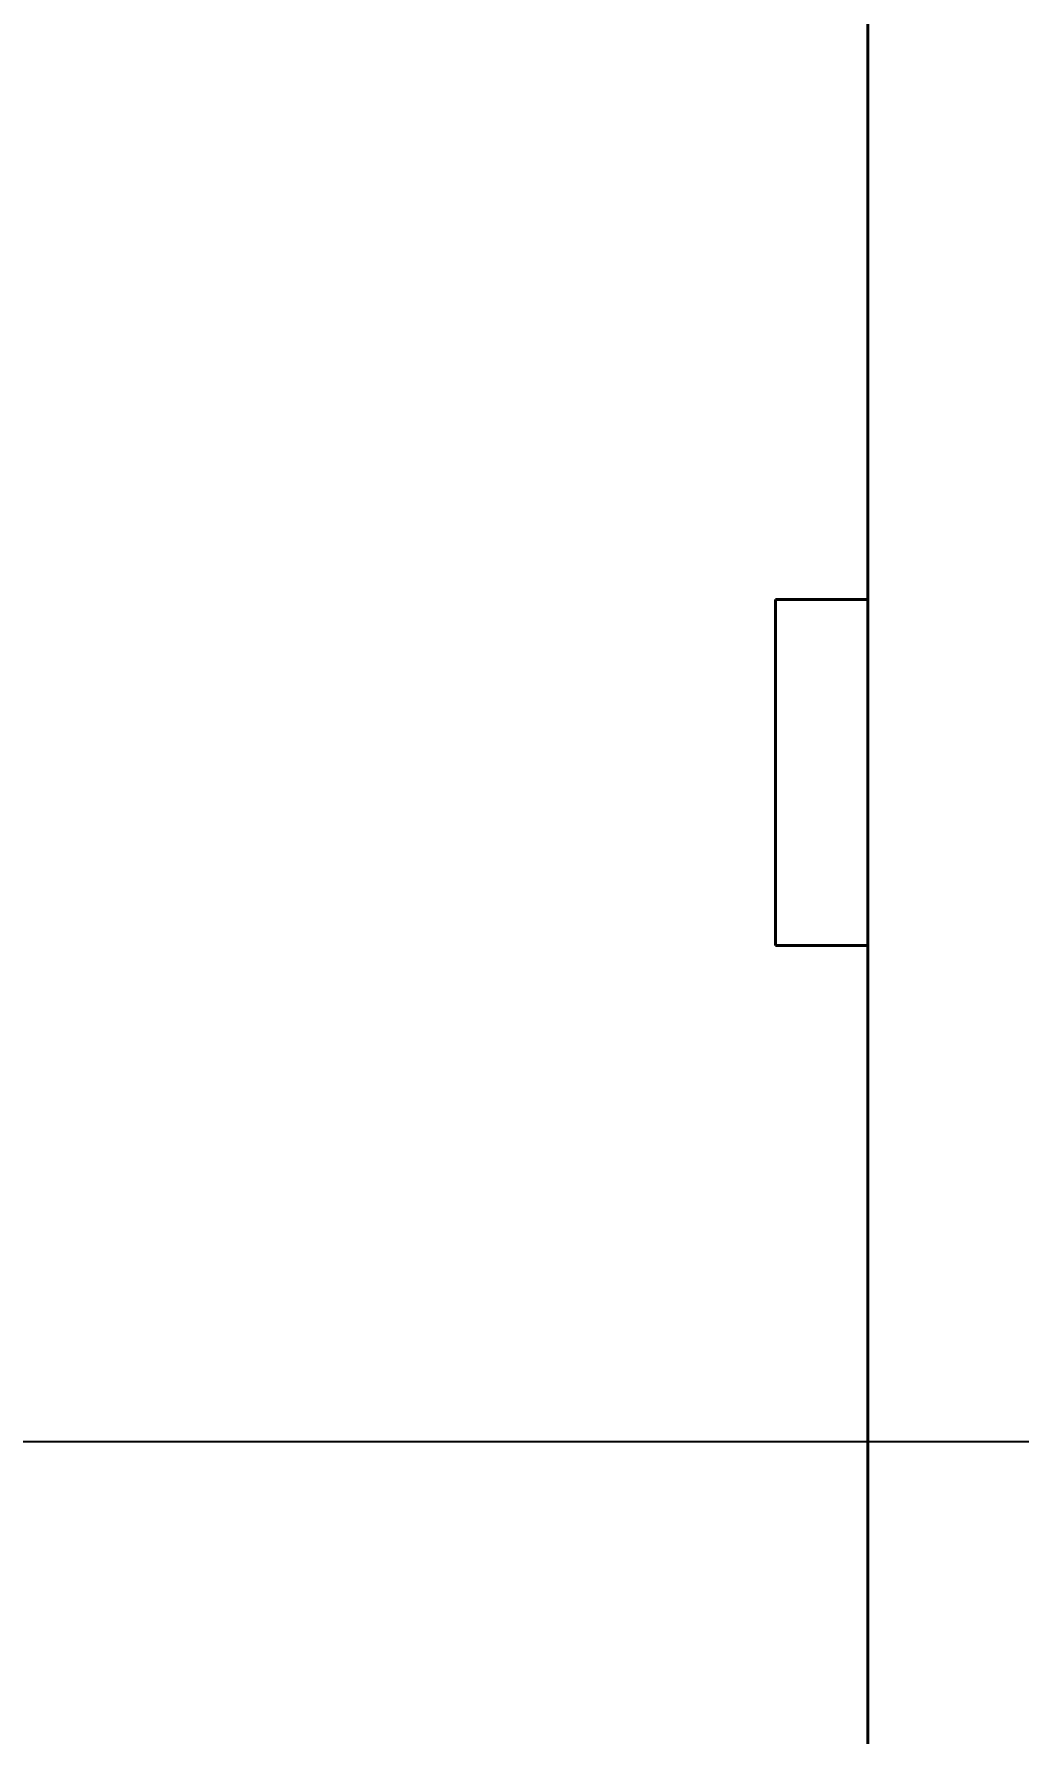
# Model space of a CAD drawing. Header units: millimetres. Extents: x 0 to 5945, y 0 to 4205.
# Drawn here: x 4541.2 to 4583.9, y 1734.5 to 1808.1 of the extents above; entities that cross this region are included whole.
import ezdxf

# ---------------------------------------------------------------- set-up
doc = ezdxf.new("R2010")
doc.units = ezdxf.units.MM
doc.header["$LTSCALE"] = 5
doc.layers.add('가시적인 것(ISO)', color=3, linetype='Continuous', lineweight=40)
doc.layers.add('치수(ISO)', color=2, linetype='Continuous', lineweight=25)
doc.styles.add('치수 텍스트_PSTEK_POSCO', font='isocp.shx')
doc.dimstyles.new('치수_PSTEK_POSCO', dxfattribs={"dimscale": 5, "dimtxt": 3.5, "dimasz": 2.5, "dimexe": 2, "dimexo": 2.5, "dimgap": 1, "dimtad": 1, "dimrnd": 1e-08, "dimdsep": 46, "dimtxsty": '치수 텍스트_PSTEK_POSCO', "dimcen": 0.09, "dimdle": 10, "dimclrd": 7, "dimclre": 7, "dimclrt": 2, "dimadec": 1, "dimazin": 2, "dimtfac": 1, "dimtmove": 0, "dimatfit": 3, "dimfxl": 1, "dimtolj": 1, "dimlwd": -1, "dimlwe": -1, "dimarcsym": 0})

# ---------------------------------------------------------------- blocks, each defined once
blk = doc.blocks.new('*D54')
at = {"layer": 'Defpoints', "color": 0, "transparency": 16777216}
for p in [(4466.824, 2317.126), (4627.374, 2317.126), (4627.374, 1747.126)]:
    blk.add_point(p, dxfattribs=at)
at = {"layer": '치수(ISO)', "color": 7, "transparency": 16777216}
for p, q in [((4614.874, 2317.126), (4456.824, 2317.126)), ((4466.824, 1759.626), (4466.824, 2304.626)), ((4614.874, 1747.126), (4456.824, 1747.126))]:
    blk.add_line(p, q, dxfattribs=at)
for points in [[(4464.74, 2304.626), (4468.907, 2304.626), (4466.824, 2317.126)], [(4464.74, 1759.626), (4468.907, 1759.626), (4466.824, 1747.126)]]:
    blk.add_solid(points, dxfattribs=at)
at = {"layer": '치수(ISO)', "color": 2, "transparency": 16777216, "insert": (4453.074, 2016.369), "char_height": 17.5, "attachment_point": 4, "rotation": 90, "style": '치수 텍스트_PSTEK_POSCO'}
blk.add_mtext('\\A1;570', dxfattribs=at)
blk = doc.blocks.new('*D56')
at = {"layer": 'Defpoints', "color": 0, "transparency": 16777216}
for p in [(4627.374, 1747.126), (4466.824, 1246.126), (4547.374, 1246.126)]:
    blk.add_point(p, dxfattribs=at)
at = {"layer": '치수(ISO)', "color": 7, "transparency": 16777216}
for p, q in [((4614.874, 1747.126), (4456.824, 1747.126)), ((4466.824, 1734.626), (4466.824, 1258.626)), ((4534.874, 1246.126), (4456.824, 1246.126))]:
    blk.add_line(p, q, dxfattribs=at)
for points in [[(4464.74, 1734.626), (4468.907, 1734.626), (4466.824, 1747.126)], [(4464.74, 1258.626), (4468.907, 1258.626), (4466.824, 1246.126)]]:
    blk.add_solid(points, dxfattribs=at)
at = {"layer": '치수(ISO)', "color": 2, "transparency": 16777216, "insert": (4453.074, 1482.626), "char_height": 17.5, "attachment_point": 4, "rotation": 90, "style": '치수 텍스트_PSTEK_POSCO'}
blk.add_mtext('\\A1;501', dxfattribs=at)

msp = doc.modelspace()

# ---------------------------------------------------------------- linework, layer by layer
at = {"layer": '가시적인 것(ISO)'}
for p, q in [((4577.374, 2117.854), (4577.374, 1446.126)), ((4577.374, 1783.626), (4573.374, 1783.626)), ((4573.374, 1783.626), (4573.374, 1768.626)), ((4577.374, 1768.626), (4577.374, 1783.626)), ((4577.374, 1768.626), (4573.374, 1768.626))]:
    msp.add_line(p, q, dxfattribs=at)

# ---------------------------------------------------------------- dimensions: what is measured, and where the dimension line sits
at = {"layer": '치수(ISO)', "color": 7}
for base, p2, picture, middle in [((4466.824, 2317.126), (4627.374, 2317.126), '*D54', (4466.824, 2032.126)), ((4466.824, 1246.126), (4547.374, 1246.126), '*D56', (4466.824, 1496.626))]:
    dim = msp.add_linear_dim(base=base, p1=(4627.374, 1747.126), p2=p2, angle=270, dimstyle='치수_PSTEK_POSCO', override={"dimdec": 2, "dimtp": 0, "dimtm": 0, "dimtdec": 2, "dimtofl": 0, "dimatfit": 1}, dxfattribs=at)
    dim.commit()
    dim.dimension.update_dxf_attribs({"geometry": picture, "text_midpoint": middle, "dimtype": 160})

doc.saveas('drawing.dxf')
